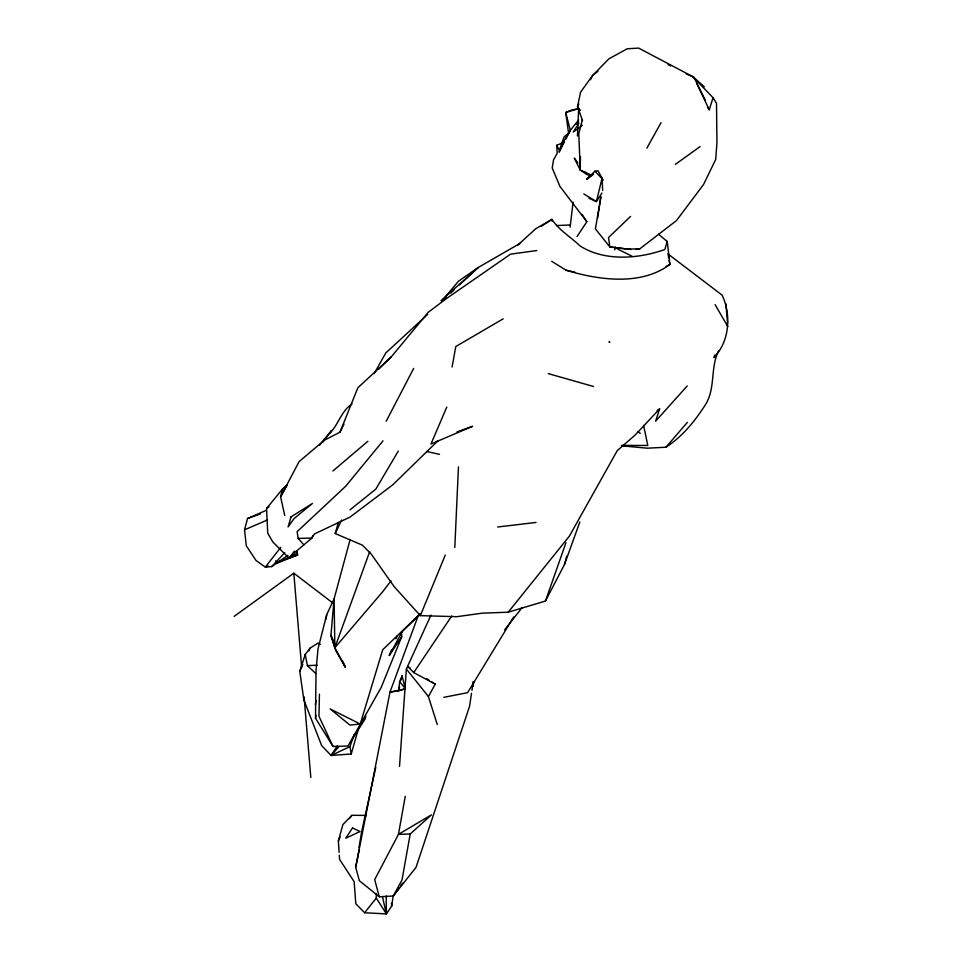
<?xml version="1.0" encoding="UTF-8"?>
<svg xmlns="http://www.w3.org/2000/svg" width="962" height="962" viewBox="0 0 962 962"><rect width="100%" height="100%" fill="white"/><g stroke="black" fill="none" stroke-linecap="round" stroke-linejoin="round"><path stroke-width="1.44" d="M392.989 897.197L391.702 906.156L386.387 913.9L376.274 898.063L376.322 893.566M593.578 174.17L586.94 179.197L590.74 175.805L586.88 174.483L580.23 170.034L580.459 156.481M401.431 632.238L401.719 636.736L381.265 687.289L348.003 745.995L333.032 746.464L315.5 718.193L316.041 670.31L318.001 648.953L326.683 614.718L334.091 598.857L350.144 539.502M319.42 694.143L318.975 716.329L333.032 746.464M577.453 136.003L578.559 110.582M454.798 547.51L458.465 466.919M431.012 615.031L406.373 669.047L399.519 766.365M597.522 218.374L600.889 196.765L595.406 228.896L609.848 246.945L627.657 249.122L639.85 248.797L676.442 220.611L703.523 184.536L715.668 159.536L716.943 142.833L716.498 103.283L713.034 97.691L692.88 76.719L686.291 73.918M473.484 681.926L473.076 686.339L473.677 681.878M399.603 686.748L398.677 690.824L405.375 688.816L402.092 675.853L399.663 681.529L398.677 690.824L389.971 692.135L355.7 867.219L359.343 880.699L379.244 896.776L393.302 895.983L416.029 867.387L469.516 706.445L471.512 693.253M570.129 227.14L573.075 202.176M315.38 704.966L315.933 700.528M326.118 619.155L326.683 614.718M471.957 690.319L472.402 687.397M472.835 684.463L473.28 681.529M365.776 715.776L365.295 718.71L351.936 739.802M358.97 847.57L361.7 831.529L375.781 767.243M379.244 896.776L374.699 879.605L398.46 834.355L431.421 814.862L410.209 834.006L402.02 879.941L393.302 895.983L399.23 887.794M355.7 867.219L359.271 849.554M405.255 796.271L398.46 834.355L410.209 834.006M452.092 367.015L455.784 346.548L503.21 318.807M593.578 386.508L548.22 373.605M315.5 718.193L316.077 715.283M582.515 120.611L577.537 106.686L580.555 92.208L592.448 75.673L608.826 58.874L627.188 48.785L638.636 48.1L693.951 77.249L705.23 100.168M401.166 679.93L402.092 675.853M586.94 179.197L594.913 171.164L598.003 170.815L602.068 178.138L596.44 201.563L588.997 198.268M358.802 727.464L351.25 753.98L331.108 755.459L321.693 745.694L303.86 699.939L299.759 671.332L305.219 654.473L310.161 648.075L317.989 643.085L320.322 644.348M614.706 249.88L615.452 247.042M667.772 253.8L722.149 295.154C731.361 314.995 729.629 341.426 713.912 357.599L714.958 354.882M287.963 555.242L271.741 566.594L265.344 567.075L256.084 560.545L246.296 545.779L244.528 529.834L247.559 518.482L260.389 513.973M365.909 816.016L366.077 815.391L351.924 815.307L342.905 824.566L338.371 840.98L339.105 852.296M338.396 522.294L335.221 533.561L362.494 545.201L371.26 554.112L394.131 586.592L420.334 615.644L456.758 616.702L482.166 613.179L508.213 612.193L545.454 601.034L564.49 564.49L566.738 556.192M582.371 119.589L578.799 133.598L580.23 170.034L592.087 175.481M360.245 724.025L330.134 708.922L349.976 725.083L360.245 724.025L382.744 649.687L420.238 613.78M658.513 234.247L667.267 241.51L664.79 249.531C638.275 258.934 604.509 261.604 579.966 245.875C570.707 236.989 559.054 230.255 551.923 219.384L535.834 228.679L517.424 245.43M707.599 107.371L709.271 109.776L713.034 97.691M718.614 350.661C710.052 367.929 715.836 388.552 705.254 404.978C694.889 421.2 682.286 436.664 665.944 447.222L647.354 448.196L621.476 445.803M726.611 325.168L727.5 322.33L725.889 303.667M657.154 410.509L659.607 408.91L655.627 421.152L687.205 385.978M312.746 535.557L311.856 538.119L291.787 555.062L289.165 558.285L272.763 541.919L267.725 533.14L266.57 508.465L282.491 489.057L286.688 485.125M351.25 753.98L349.952 746.644L354.172 734.451M545.454 601.034L565.933 542.796M342.352 660.545L345.358 667.183L334.86 647.715L369.685 551.707M564.49 564.49L579.845 521.945M418.374 615.271L389.971 692.135L405.375 688.816L399.663 681.529M284.728 515.416L280.603 496.801L299.098 461.628L324.41 440.199L339.983 432.166L357.84 387.782L391.185 356.962L428.258 312.265L446.669 298.412L510.594 254.148L536.868 250.553M401.719 636.736L389.309 655.423L391.546 649.867M396.019 638.744L397.138 635.966M420.334 615.644L445.274 555.062M446.777 407.058L430.976 444.011L472.582 426.298L457.034 431.866M338.371 840.98L340.163 836.904M299.759 671.332L302.826 664.489M308.934 650.817L310.161 648.075M335.221 533.561L341.63 520.021M579.966 110.365L577.537 106.686L578.835 103.992M590.512 79.726L592.448 75.673L598.003 71.212M339.983 432.166L343.963 424.146M564.369 141.895L559.066 152.164L564.429 140.236L570.346 130.351L578.727 119.913M565.704 139.334L570.346 130.351L565.728 112.542L570.201 110.45L578.751 108.598M386.195 421.236L413.672 368.41M389.309 655.423L402.381 631.204M437.277 724.506L428.403 696.524L435.257 684.15L431.505 681.745M646.897 148.088L661.05 122.631M287.025 485.413L280.603 496.801L282.491 489.057L287.193 485.365M374.218 373.509L385.786 352.958L427.693 314.382M330.219 432.912C338.564 424.074 341.474 410.738 352.056 403.968M398.292 451.082L375.781 489.153L350 509.86M513.672 616.967L467.628 692.652L443.747 697.354M561.82 143.206L556.721 145.262L559.307 150.457L564.021 136.977L568.566 133.105L570.346 130.351M578.847 123.34L573.268 131.974L579.04 127.91M601.935 193.061L596.44 201.563L583.826 193.951M349.952 746.644L331.108 755.459L337.373 745.778M577.044 236.52L586.832 221.753L582.034 214.334M435.257 684.15L413.72 672.594L451.755 615.969M631.95 256.193L617.291 248.869M400.913 885.461L402.609 883.128M289.165 558.285L294.36 551.19M390.981 580.892L382.948 591.426L334.86 647.715L330.952 635.317L334.091 598.857L334.86 647.715M280.784 547.33L265.344 567.075L268.097 565.945M349.338 818.614L351.924 815.307M504.641 629.857L522.005 607.707M339.285 855.122L339.562 859.367L354.136 881.661L355.796 903.751L364.646 912.746L376.274 898.063M508.213 612.193L569.336 536.195L617.267 450.625L635.197 434.98L659.607 408.91M319.444 445.358L331.674 430.375L322.51 442.448M383.02 440.837L345.611 486.315L297.126 531.661L298.16 538.383L303.848 544.853M441.847 301.094L458.465 281.241L478.21 267.508L520.526 243.085M665.944 447.222L687.385 422.354M331.108 755.459L339.069 746.5M271.741 566.594L284.728 552.717M378.463 369.372L391.185 356.962M401.996 631.745L420.214 614.093M630.567 216.414L608.513 237.554L609.848 246.945L630.639 249.423M588.792 177.465L590.836 175.541M443.121 300.156L446.416 297.102M450.793 293.013L454.088 289.959M459.571 284.848L478.21 267.508L441.005 300.697M576.539 124.17L578.679 122.246M332.888 470.983L367.869 441.293M234.151 616.365L293.819 573.196L332.78 602.958M675.336 164.382L700.108 146.585M434.764 442.929L438.227 440.512L392.809 484.8L350.12 517.039L314.454 533.958L311.856 538.119L298.16 538.383M266.57 508.465L268.999 506.818M541.353 226.262L551.923 219.384L552.068 221.26M666.113 266.45L669.865 264.442L667.267 241.51M275.637 560.798L276.25 563.419L297.186 553.342L296.488 550.793M247.559 518.482L266.354 510.293M244.528 529.834L267.316 519.997M275.998 562.71L282.263 560.112M276.25 563.419L297.631 555.038L296.897 550.805M283.658 559.643L297.631 555.038L297.186 553.342M578.27 108.694L565.728 112.542L568.566 133.105M636.098 249.374L639.85 248.797M497.667 526.996L536.014 522.45M556.469 225.565L569.36 225M305.219 654.473L307.419 665.584L317.316 665.259M621.548 445.406L647.787 445.466L643.614 425.408M364.646 912.746L386.387 913.9L386.195 895.995M551.731 261.315L566.125 270.238L574.783 272.09M426.683 451.479L439.49 454.365M566.125 270.238C598.328 280.05 641.101 286.171 669.865 264.442L669.143 260.437M668.073 64.598L670.754 65.945M410.257 668.109L407.756 666.498L413.72 672.594M426.503 678.535L429.004 680.146M638.034 431.565L640.235 433.381M692.88 76.719L704.328 86.808M307.419 665.584L315.74 673.52M594.913 171.164L603.342 180.038M406.373 669.047L428.403 696.524M577.885 162.782L574.278 158.093L580.23 170.034M585.076 172.138L586.88 174.483M586.832 221.753L559.956 186.448L552.2 167.965L553.583 159.704L557.178 153.439L556.721 145.262M577.537 106.686L579.99 110.137M715.079 304.605L727.849 326.671M345.358 667.183L335.582 650.276L330.952 635.317L334.548 643.277M696.753 83.441L709.271 109.776M382.467 896.764L386.387 913.9M668.181 255.098L668.662 257.768M391.402 903.246L391.702 906.156M293.819 573.196L301.635 667.135M304.112 696.957L310.81 777.488M602.068 178.138L602.657 190.476M291.041 516.871L288.095 526.96L294.047 518.626L312.47 503.439L291.041 516.871M352.525 827.957L345.779 838.215L360.004 831.553L352.525 827.957M581.926 125.156L580.11 127.14L581.818 125.276M609.667 342.352L609.066 341.678L609.655 342.352"/></g></svg>
